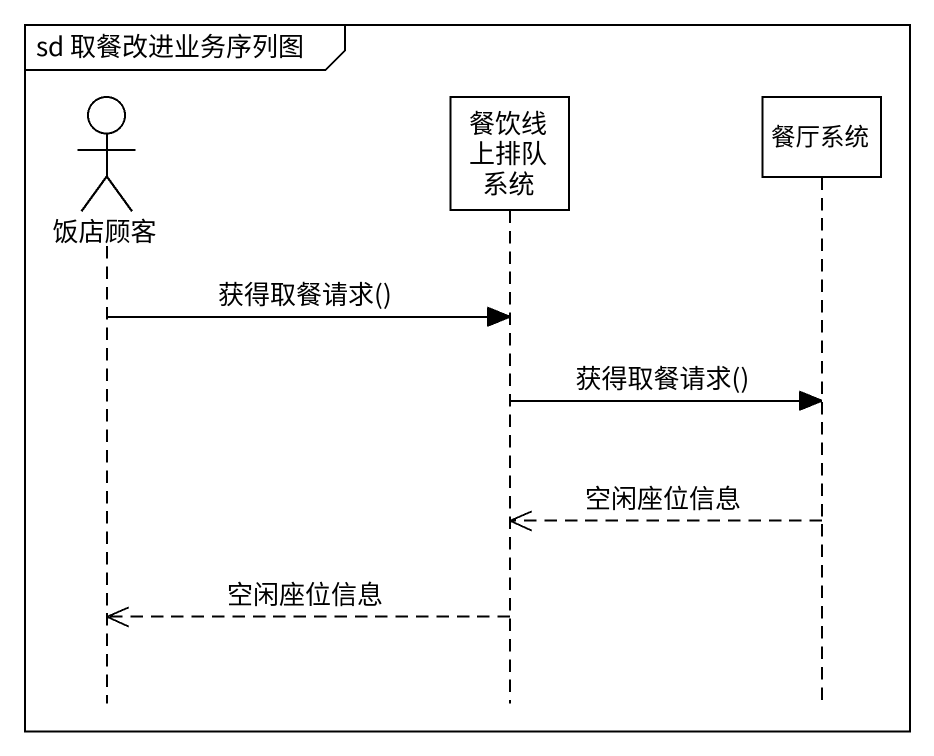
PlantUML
@startuml
mainframe sd 取餐改进业务序列图
hide footbox
actor 饭店顾客
participant 餐饮线上排队系统
participant 餐厅系统

饭店顾客 -> 餐饮线上排队系统 : 获得取餐请求()
餐饮线上排队系统 -> 餐厅系统 : 获得取餐请求()
餐厅系统 -->> 餐饮线上排队系统 : 空闲座位信息
餐饮线上排队系统 -->> 饭店顾客 : 空闲座位信息
@enduml
